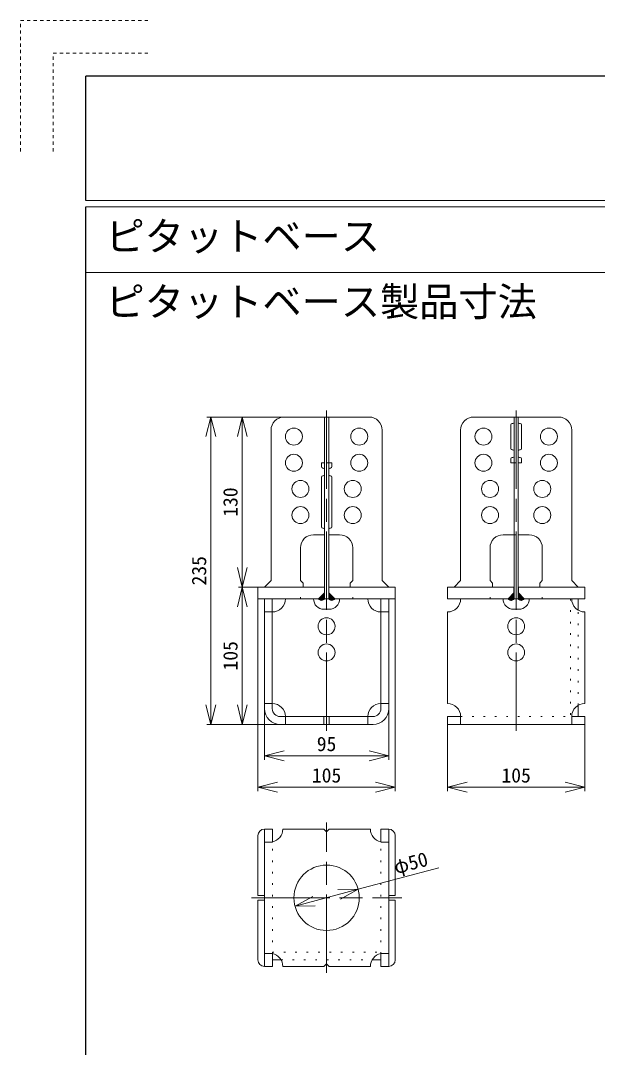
# Model space of a CAD drawing. Units: millimetres at full size, sheet at 1:5. Extents: x -1050 to 1050, y -742 to 742.
# Drawn here: x -1050 to -609, y -42 to 742 of the extents above; entities that cross this region are included whole.
import ezdxf
from ezdxf.enums import TextEntityAlignment as Align

# ---------------------------------------------------------------- set-up
doc = ezdxf.new("R2010")
doc.units = ezdxf.units.MM
doc.header["$LTSCALE"] = 5
for name, pattern in [('CHAIN', [18.5, 12, -1.5, 3.5, -1.5]), ('DOTTED', [1.75, 0.25, -1.5]), ('USER1', [1, 0.5, -0.5])]:
    doc.linetypes.add(name, pattern=pattern)
for name, color, linetype, lineweight in [('0-0_レイヤ0', 4, 'Continuous', 18), ('1-0_レイヤ14', 7, 'Continuous', 13), ('1-1_レイヤ15', 3, 'USER1', 18)]:
    doc.layers.add(name, color=color, linetype=linetype, lineweight=lineweight)
doc.styles.add('ＭＳ ゴシック', font='')
doc.styles.get('ＭＳ ゴシック').set_extended_font_data('MS Gothic')

# ---------------------------------------------------------------- blocks, each defined once
blk = doc.blocks.new('WB105-front')
at = {"layer": '0-0_レイヤ0', "color": 2}
for p, q in [((-541.773, 1658.147), (-476.773, 1658.147)), ((-510.873, 1519.147), (-510.873, 1658.147)), ((-507.673, 1519.147), (-507.673, 1658.147)), ((-466.773, 1533.147), (-466.773, 1648.147)), ((-513.273, 1620.147), (-513.273, 1623.147)), ((-510.873, 1623.147), (-513.273, 1623.147)), ((-511.873, 1619.147), (-512.273, 1619.147)), ((-505.273, 1623.147), (-507.673, 1623.147)), ((-506.273, 1619.147), (-506.673, 1619.147)), ((-505.273, 1620.147), (-505.273, 1623.147)), ((-513.273, 1612.147), (-513.273, 1574.147)), ((-511.873, 1613.147), (-512.273, 1613.147)), ((-506.273, 1613.147), (-506.673, 1613.147)), ((-505.273, 1612.147), (-505.273, 1574.147)), ((-511.873, 1573.147), (-512.273, 1573.147)), ((-506.273, 1573.147), (-506.673, 1573.147)), ((-510.873, 1568.147), (-519.273, 1568.147)), ((-499.273, 1568.147), (-507.673, 1568.147)), ((-529.273, 1533.147), (-529.273, 1558.147)), ((-527.273, 1531.147), (-529.273, 1533.147)), ((-527.273, 1528.147), (-527.273, 1531.147)), ((-491.273, 1528.147), (-491.273, 1531.147)), ((-461.773, 1528.147), (-466.773, 1533.147)), ((-561.773, 1528.147), (-561.773, 1519.147)), ((-561.773, 1528.147), (-510.873, 1528.147)), ((-515.473, 1519.147), (-510.973, 1523.647)), ((-510.973, 1523.647), (-510.973, 1528.147)), ((-507.573, 1523.647), (-507.573, 1528.147)), ((-507.573, 1523.647), (-503.073, 1519.147)), ((-561.773, 1519.147), (-515.473, 1519.147)), ((-556.773, 1435.147), (-556.773, 1519.147)), ((-550.773, 1519.147), (-550.773, 1435.147)), ((-510.873, 1519.147), (-507.673, 1519.147)), ((-503.073, 1519.147), (-456.773, 1519.147)), ((-467.773, 1435.147), (-467.773, 1519.147)), ((-461.773, 1435.147), (-461.773, 1519.147)), ((-556.773, 1509.147), (-550.773, 1509.147)), ((-511.273, 1511.147), (-507.273, 1511.147)), ((-467.773, 1509.147), (-461.773, 1509.147)), ((-550.773, 1439.147), (-556.773, 1439.147)), ((-467.773, 1439.147), (-461.773, 1439.147)), ((-473.773, 1429.147), (-544.773, 1429.147)), ((-540.773, 1429.147), (-540.773, 1423.147)), ((-511.273, 1429.147), (-511.273, 1423.147)), ((-509.273, 1429.147), (-509.273, 1423.147)), ((-507.273, 1429.147), (-507.273, 1423.147)), ((-477.773, 1429.147), (-477.773, 1423.147)), ((-473.773, 1423.147), (-544.773, 1423.147))]:
    blk.add_line(p, q, dxfattribs=at)
at = {"layer": '0-0_レイヤ0', "color": 2, "linetype": 'DOTTED'}
for p, q in [((-507.673, 1623.147), (-510.873, 1623.147)), ((-529.273, 1519.147), (-529.273, 1528.147)), ((-489.273, 1519.147), (-489.273, 1528.147))]:
    blk.add_line(p, q, dxfattribs=at)
at = {"layer": '0-0_レイヤ0', "color": 7}
for p, q in [((-510.873, 1523.268), (-515.259, 1518.882)), ((-507.646, 1523.645), (-507.673, 1523.618)), ((-507.255, 1523.329), (-507.673, 1522.911)), ((-506.901, 1522.975), (-507.673, 1522.204)), ((-510.873, 1522.561), (-514.89, 1518.543)), ((-510.873, 1521.854), (-514.457, 1518.27)), ((-510.873, 1521.147), (-513.95, 1518.07)), ((-510.873, 1520.44), (-513.346, 1517.966)), ((-510.873, 1519.733), (-512.582, 1518.024)), ((-506.548, 1522.622), (-507.673, 1521.497)), ((-506.194, 1522.268), (-507.673, 1520.789)), ((-505.841, 1521.914), (-507.673, 1520.082)), ((-505.487, 1521.561), (-507.673, 1519.375)), ((-505.133, 1521.207), (-507.459, 1518.882)), ((-504.78, 1520.854), (-507.09, 1518.543)), ((-504.426, 1520.5), (-506.657, 1518.27)), ((-504.073, 1520.147), (-506.15, 1518.07)), ((-503.719, 1519.793), (-505.546, 1517.966)), ((-503.366, 1519.44), (-504.782, 1518.024))]:
    blk.add_line(p, q, dxfattribs=at)
at = {"layer": '0-0_レイヤ0', "color": 2}
for points in [[(-556.773, 1528.147), (-551.773, 1533.147), (-551.773, 1648.147)], [(-491.273, 1531.147), (-489.273, 1533.147), (-489.273, 1558.147)], [(-507.673, 1528.147), (-456.773, 1528.147), (-456.773, 1519.147)]]:
    blk.add_lwpolyline(points, dxfattribs=at)
for centre in [(-534.273, 1643.147), (-484.273, 1643.147), (-534.273, 1623.147), (-484.273, 1623.147), (-529.273, 1603.147), (-489.273, 1603.147), (-529.273, 1583.147), (-489.273, 1583.147), (-509.273, 1498.147), (-509.273, 1498.147), (-509.273, 1478.147), (-509.273, 1478.147)]:
    blk.add_circle(centre, 6.5, dxfattribs=at)
for centre, radius, start, end in [((-541.773, 1648.147), 10, 90, 180), ((-476.773, 1648.147), 10, 0, 90), ((-512.273, 1620.147), 1, 180, 270), ((-511.873, 1618.147), 1, 0, 90), ((-506.673, 1618.147), 1, 90, 180), ((-506.273, 1620.147), 1, 270, 0), ((-512.273, 1612.147), 1, 90, 180), ((-511.873, 1614.147), 1, 270, 0), ((-506.673, 1614.147), 1, 180, 270), ((-506.273, 1612.147), 1, 0, 90), ((-512.273, 1574.147), 1, 180, 270), ((-511.873, 1572.147), 1, 0, 90), ((-506.673, 1572.147), 1, 90, 180), ((-506.273, 1574.147), 1, 270, 0), ((-519.273, 1558.147), 10, 90, 180), ((-499.273, 1558.147), 10, 0, 90), ((-550.773, 1519.147), 10, 270, 0), ((-511.273, 1519.147), 8, 180, 270), ((-507.273, 1519.147), 8, 270, 0), ((-467.773, 1519.147), 10, 180, 270), ((-550.773, 1429.147), 10, 0, 90), ((-467.773, 1429.147), 10, 90, 180), ((-544.773, 1435.147), 12, 180, 270), ((-544.773, 1435.147), 6, 180, 270), ((-473.773, 1435.147), 6, 270, 0), ((-473.773, 1435.147), 12, 270, 0)]:
    blk.add_arc(centre, radius, start, end, dxfattribs=at)
at = {"layer": '0-0_レイヤ0', "color": 7}
for centre in [(-513.173, 1520.784), (-505.373, 1520.784)]:
    blk.add_arc(centre, 2.824, 215.45231, 324.54769, dxfattribs=at)
blk = doc.blocks.new('WB105-side')
at = {"layer": '0-0_レイヤ0', "color": 2}
for p, q in [((1692.539, 997.146), (1661.639, 997.146)), ((1692.539, 858.146), (1692.539, 997.146)), ((1695.739, 858.146), (1695.739, 997.146)), ((1690.139, 973.146), (1690.139, 991.146)), ((1691.539, 992.146), (1691.139, 992.146)), ((1697.139, 992.146), (1696.739, 992.146)), ((1698.139, 973.146), (1698.139, 991.146)), ((1736.639, 872.146), (1736.639, 987.146)), ((1691.539, 972.146), (1691.139, 972.146)), ((1691.539, 966.146), (1691.139, 966.146)), ((1697.139, 972.146), (1696.739, 972.146)), ((1697.139, 966.146), (1696.739, 966.146)), ((1690.139, 965.146), (1690.139, 962.146)), ((1692.539, 962.146), (1690.139, 962.146)), ((1692.539, 907.146), (1684.139, 907.146)), ((1704.139, 907.146), (1695.739, 907.146)), ((1674.139, 872.146), (1674.139, 897.146)), ((1676.139, 870.146), (1674.139, 872.146)), ((1741.639, 867.146), (1736.639, 872.146)), ((1641.639, 858.146), (1641.639, 867.146)), ((1641.639, 867.146), (1692.539, 867.146)), ((1676.139, 867.146), (1676.139, 870.146)), ((1692.439, 862.646), (1692.439, 867.146)), ((1695.739, 867.146), (1746.639, 867.146)), ((1695.839, 862.646), (1695.839, 867.146)), ((1712.139, 867.146), (1712.139, 870.146)), ((1746.639, 858.146), (1746.639, 867.146)), ((1641.639, 858.146), (1687.939, 858.146)), ((1687.939, 858.146), (1692.439, 862.646)), ((1692.539, 858.146), (1695.739, 858.146)), ((1695.839, 862.646), (1700.339, 858.146)), ((1700.339, 858.146), (1746.639, 858.146)), ((1741.639, 849.486), (1741.639, 858.146)), ((1641.639, 848.146), (1641.639, 778.146)), ((1692.139, 850.146), (1696.139, 850.146)), ((1746.639, 848.146), (1746.639, 778.146)), ((1741.639, 768.146), (1741.639, 776.806)), ((1641.639, 768.146), (1641.639, 762.146)), ((1641.639, 768.146), (1651.639, 768.146)), ((1641.639, 762.146), (1746.639, 762.146)), ((1651.639, 768.146), (1651.639, 762.146)), ((1736.639, 768.146), (1736.639, 762.146)), ((1736.639, 768.146), (1746.639, 768.146)), ((1746.639, 768.146), (1746.639, 762.146))]:
    blk.add_line(p, q, dxfattribs=at)
at = {"layer": '0-0_レイヤ0', "color": 2, "linetype": 'DOTTED'}
for p, q in [((1692.539, 962.146), (1695.739, 962.146)), ((1692.539, 907.146), (1695.739, 907.146)), ((1674.139, 858.146), (1674.139, 867.146)), ((1714.139, 858.146), (1714.139, 867.146)), ((1735.639, 858.146), (1735.639, 768.146)), ((1741.639, 776.806), (1741.639, 849.486)), ((1651.639, 768.146), (1736.639, 768.146))]:
    blk.add_line(p, q, dxfattribs=at)
at = {"layer": '0-0_レイヤ0', "color": 7}
for p, q in [((1688.068, 858.276), (1689.176, 857.168)), ((1688.422, 858.629), (1690.087, 856.964)), ((1688.776, 858.983), (1690.751, 857.007)), ((1689.129, 859.336), (1691.299, 857.167)), ((1689.483, 859.69), (1691.764, 857.408)), ((1689.836, 860.044), (1692.162, 857.717)), ((1690.19, 860.397), (1692.497, 858.09)), ((1690.543, 860.751), (1692.539, 858.755)), ((1690.897, 861.104), (1692.539, 859.462)), ((1691.25, 861.458), (1692.539, 860.17)), ((1691.604, 861.811), (1692.539, 860.877)), ((1691.957, 862.165), (1692.539, 861.584)), ((1692.311, 862.518), (1692.539, 862.291)), ((1695.739, 862.605), (1700.278, 858.065)), ((1695.739, 861.897), (1699.94, 857.696)), ((1695.739, 861.19), (1699.538, 857.391)), ((1695.739, 860.483), (1699.067, 857.154)), ((1695.739, 859.776), (1698.514, 857.001)), ((1695.739, 859.069), (1697.84, 856.967)), ((1695.739, 858.362), (1696.901, 857.2))]:
    blk.add_line(p, q, dxfattribs=at)
at = {"layer": '0-0_レイヤ0', "color": 2}
for points in [[(1726.639, 997.146), (1695.739, 997.146), (1692.539, 997.146)], [(1646.639, 867.146), (1651.639, 872.146), (1651.639, 987.146)], [(1698.139, 965.146), (1698.139, 962.146), (1695.739, 962.146)], [(1712.139, 870.146), (1714.139, 872.146), (1714.139, 897.146)]]:
    blk.add_lwpolyline(points, dxfattribs=at)
for centre in [(1669.139, 982.146), (1719.139, 982.146), (1669.139, 962.146), (1719.139, 962.146), (1674.139, 942.146), (1714.139, 942.146), (1674.139, 922.146), (1714.139, 922.146), (1694.139, 837.146), (1694.139, 837.146), (1694.139, 817.146), (1694.139, 817.146)]:
    blk.add_circle(centre, 6.5, dxfattribs=at)
for centre, radius, start, end in [((1661.639, 987.146), 10, 90, 180), ((1726.639, 987.146), 10, 0, 90), ((1691.139, 991.146), 1, 90, 180), ((1691.539, 993.146), 1, 270, 0), ((1696.739, 993.146), 1, 180, 270), ((1697.139, 991.146), 1, 0, 90), ((1691.139, 973.146), 1, 180, 270), ((1691.139, 965.146), 1, 90, 180), ((1691.539, 971.146), 1, 0, 90), ((1691.539, 967.146), 1, 270, 0), ((1696.739, 971.146), 1, 90, 180), ((1696.739, 967.146), 1, 180, 270), ((1697.139, 973.146), 1, 270, 0), ((1697.139, 965.146), 1, 0, 90), ((1684.139, 897.146), 10, 90, 180), ((1704.139, 897.146), 10, 0, 90), ((1641.639, 858.146), 10, 270, 0), ((1692.139, 858.146), 8, 180, 270), ((1696.139, 858.146), 8, 270, 0), ((1746.639, 858.146), 10, 180, 270), ((1641.639, 768.146), 10, 0, 90), ((1746.639, 768.146), 10, 90, 180)]:
    blk.add_arc(centre, radius, start, end, dxfattribs=at)
at = {"layer": '0-0_レイヤ0', "color": 7}
for centre in [(1690.239, 859.784), (1698.039, 859.784)]:
    blk.add_arc(centre, 2.824, 215.45231, 324.54769, dxfattribs=at)

msp = doc.modelspace()

# ---------------------------------------------------------------- linework, layer by layer
at = {"layer": '0-0_レイヤ0', "linetype": 'CHAIN'}
for p, q in [((-815.901, 199.421), (-815.901, 444.421)), ((-670.901, 444.421), (-670.901, 199.421)), ((-815.901, 14.421), (-815.901, 129.421)), ((-873.401, 71.921), (-758.401, 71.921))]:
    msp.add_line(p, q, dxfattribs=at)
at = {"layer": '0-0_レイヤ0', "lineweight": 13}
for p, q in [((-904.401, 439.421), (-908.151, 424.421)), ((-848.401, 439.421), (-907.401, 439.421)), ((-904.401, 439.421), (-900.651, 424.421)), ((-904.401, 204.421), (-904.401, 439.421)), ((-880.401, 439.421), (-884.151, 424.421)), ((-880.401, 439.421), (-876.651, 424.421)), ((-880.401, 439.421), (-880.401, 309.421)), ((-880.401, 309.421), (-884.151, 324.421)), ((-880.401, 309.421), (-876.651, 324.421)), ((-880.401, 309.421), (-884.151, 294.421)), ((-868.401, 309.421), (-883.401, 309.421)), ((-880.401, 309.421), (-876.651, 294.421)), ((-880.401, 309.421), (-880.401, 204.421)), ((-868.401, 300.421), (-868.401, 153.421)), ((-763.401, 300.421), (-763.401, 153.421)), ((-904.401, 204.421), (-908.151, 219.421)), ((-904.401, 204.421), (-900.651, 219.421)), ((-880.401, 204.421), (-884.151, 219.421)), ((-880.401, 204.421), (-876.651, 219.421)), ((-863.401, 216.421), (-863.401, 177.421)), ((-768.401, 216.421), (-768.401, 177.421)), ((-851.401, 204.421), (-907.401, 204.421)), ((-723.401, 204.421), (-723.401, 153.421)), ((-618.401, 204.421), (-618.401, 153.421)), ((-863.401, 180.421), (-848.401, 184.171)), ((-768.401, 180.421), (-783.401, 184.171)), ((-863.401, 180.421), (-848.401, 176.671)), ((-863.401, 180.421), (-768.401, 180.421)), ((-768.401, 180.421), (-783.401, 176.671)), ((-868.401, 156.421), (-853.401, 160.171)), ((-763.401, 156.421), (-778.401, 160.171)), ((-723.401, 156.421), (-708.401, 160.171)), ((-618.401, 156.421), (-633.401, 160.171)), ((-868.401, 156.421), (-853.401, 152.671)), ((-868.401, 156.421), (-763.401, 156.421)), ((-763.401, 156.421), (-778.401, 152.671)), ((-723.401, 156.421), (-708.401, 152.671)), ((-723.401, 156.421), (-618.401, 156.421)), ((-618.401, 156.421), (-633.401, 152.671)), ((-840.049, 65.451), (-826.531, 72.955)), ((-791.753, 78.392), (-807.213, 78.132)), ((-791.753, 78.392), (-805.271, 70.887)), ((-840.049, 65.451), (-824.59, 65.711))]:
    msp.add_line(p, q, dxfattribs=at)
at = {"layer": '0-0_レイヤ0', "color": 2}
for p, q in [((-868.401, 73.621), (-868.401, 119.421)), ((-863.401, 19.421), (-863.401, 124.421)), ((-857.401, 124.421), (-863.401, 124.421)), ((-857.401, 114.421), (-857.401, 124.421)), ((-849.401, 124.421), (-817.901, 124.421)), ((-813.901, 124.421), (-782.401, 124.421)), ((-774.401, 124.421), (-768.401, 124.421)), ((-774.401, 114.623), (-774.401, 124.421)), ((-768.401, 19.421), (-768.401, 124.421)), ((-763.401, 73.621), (-763.401, 119.421)), ((-857.401, 114.421), (-863.401, 114.421)), ((-774.401, 114.421), (-768.401, 114.421)), ((-868.401, 73.621), (-863.401, 73.621)), ((-763.401, 73.621), (-768.401, 73.621)), ((-868.401, 24.421), (-868.401, 70.221)), ((-868.401, 70.221), (-863.401, 70.221)), ((-763.401, 70.221), (-768.401, 70.221)), ((-763.401, 24.421), (-763.401, 70.221)), ((-863.401, 29.421), (-857.401, 29.421)), ((-857.401, 19.421), (-857.401, 29.219)), ((-857.401, 24.421), (-850.741, 24.421)), ((-781.062, 24.421), (-774.401, 24.421)), ((-774.401, 29.421), (-768.401, 29.421)), ((-774.401, 19.421), (-774.401, 29.219)), ((-863.401, 19.421), (-857.401, 19.421)), ((-849.401, 19.421), (-817.901, 19.421)), ((-813.901, 19.421), (-782.401, 19.421)), ((-774.401, 19.421), (-768.401, 19.421))]:
    msp.add_line(p, q, dxfattribs=at)
at = {"layer": '0-0_レイヤ0', "color": 2, "linetype": 'DOTTED'}
for p, q in [((-857.401, 29.219), (-857.401, 114.421)), ((-774.401, 29.219), (-774.401, 114.623)), ((-857.401, 30.421), (-774.401, 30.421)), ((-850.741, 24.421), (-781.062, 24.421))]:
    msp.add_line(p, q, dxfattribs=at)
at = {"layer": '0-0_レイヤ0', "color": 2}
for points in [[(-813.901, 124.421), (-815.901, 122.421), (-817.901, 124.421)], [(-817.901, 19.421), (-815.901, 21.421), (-813.901, 19.421)]]:
    msp.add_lwpolyline(points, dxfattribs=at)
at = {"layer": '0-0_レイヤ0', "lineweight": 13}
msp.add_lwpolyline([(-840.049, 65.451), (-791.753, 78.392), (-730.023, 94.932)], dxfattribs=at)
at = {"layer": '0-0_レイヤ0', "color": 2}
msp.add_circle((-815.901, 71.921), 25, dxfattribs=at)
for centre, radius, start, end in [((-863.401, 119.421), 5, 90, 180), ((-859.401, 124.421), 10, 281.53696, 0), ((-772.401, 124.421), 10, 180, 258.46304), ((-768.401, 119.421), 5, 0, 90), ((-863.401, 24.421), 5, 180, 270), ((-859.401, 19.421), 10, 0, 78.46304), ((-772.401, 19.421), 10, 101.53696, 180), ((-768.401, 24.421), 5, 270, 0)]:
    msp.add_arc(centre, radius, start, end, dxfattribs=at)
at = {"layer": '1-0_レイヤ14', "lineweight": 18}
msp.add_line((-1000, 550), (1000, 550), dxfattribs=at)
at = {"layer": '1-1_レイヤ15'}
for p, q in [((-1025, 717.5), (-950, 717.5)), ((-1025, 642.5), (-1025, 717.5))]:
    msp.add_line(p, q, dxfattribs=at)
at = {"layer": '1-1_レイヤ15', "color": 2, "linetype": 'Continuous', "lineweight": 25}
for p, q in [((1000, 700), (-1000, 700)), ((-1000, 605), (-1000, 700)), ((-1000, -700), (-1000, 600))]:
    msp.add_line(p, q, dxfattribs=at)
at = {"layer": '1-1_レイヤ15', "color": 2, "linetype": 'Continuous'}
for p, q in [((1000, 605), (-1000, 605)), ((1000, 600), (-1000, 600))]:
    msp.add_line(p, q, dxfattribs=at)
at = {"layer": '1-1_レイヤ15'}
msp.add_lwpolyline([(-1050, 642.5), (-1050, 742.5), (-950, 742.5)], dxfattribs=at)

# ---------------------------------------------------------------- block references
at = {"layer": '0-0_レイヤ0'}
for name, p in [('WB105-front', (-306.629, -1218.725)), ('WB105-side', (-2365.04, -557.725))]:
    msp.add_blockref(name, p, dxfattribs=at)

# ---------------------------------------------------------------- texts
at = {"layer": '0-0_レイヤ0', "color": 7, "style": 'ＭＳ ゴシック'}
for s, rotation, p in [('130', 90, (-880.701, 363.171)), ('235', 90, (-904.701, 310.671)), ('105', 90, (-880.701, 245.671)), ('φ50', 15, (-761.977, 86.681))]:
    msp.add_text(s, height=11, rotation=rotation, dxfattribs=at).set_placement(p, align=Align.BOTTOM_LEFT)
for s, p in [('95', (-823.401, 180.721)), ('105', (-827.151, 156.721)), ('105', (-682.151, 156.721))]:
    msp.add_text(s, height=11, dxfattribs=at).set_placement(p, align=Align.BOTTOM_LEFT)
at = {"layer": '1-0_レイヤ14', "style": 'ＭＳ ゴシック'}
for s, p in [('ピタットベース', (-985, 560)), ('ピタットベース製品寸法', (-985, 510))]:
    msp.add_text(s, height=21.99, dxfattribs=at).set_placement(p, align=Align.BOTTOM_LEFT)

doc.saveas('drawing.dxf')
